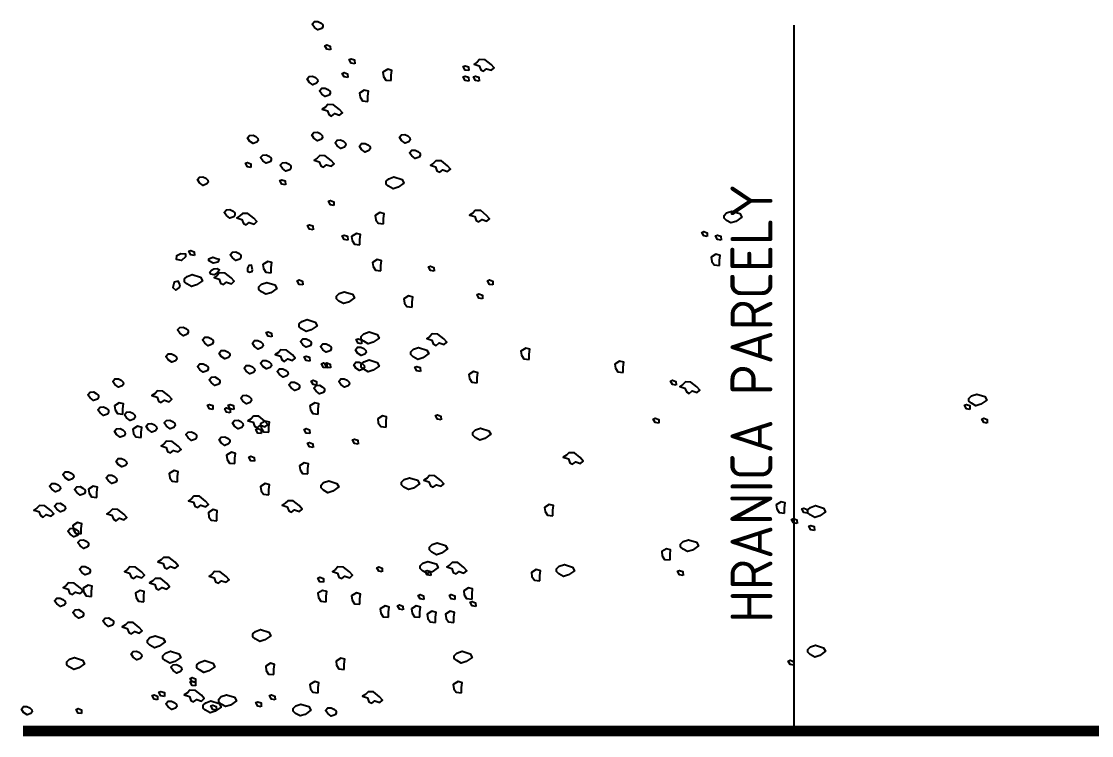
# Model space of a CAD drawing. Header units: millimetres. Extents: x 462666 to 1244237, y 2328025 to 3795663.
# Drawn here: x 1066358 to 1069418, y 2749941 to 2751982 of the extents above; entities that cross this region are included whole.
import ezdxf
from ezdxf.lldxf.tags import DXFTag

# ---------------------------------------------------------------- set-up
doc = ezdxf.new("R2010")
doc.units = ezdxf.units.MM
for name, color, linetype in [('arbre', 250, 'Continuous'), ('MUR_POH', 64, 'Continuous'), ('MUR_REZ', 3, 'Continuous')]:
    doc.layers.add(name, color=color, linetype=linetype)
doc.styles.add('ISOCP.SHX', font='ISOCP.shx', dxfattribs={"height": 150})
tags = doc.linetypes.add('DASHED', pattern=[0.75, 0.5, -0.25]).pattern_tags.tags
tags[6:7] = [DXFTag(74, 4), DXFTag(75, 0), DXFTag(340, '0'), DXFTag(46, 1.0), DXFTag(50, 0.0), DXFTag(44, 0.0), DXFTag(45, 0.0)]
tags[4:5] = [DXFTag(74, 4), DXFTag(75, 0), DXFTag(340, '0'), DXFTag(46, 1.0), DXFTag(50, 0.0), DXFTag(44, 0.0), DXFTag(45, 0.0)]

msp = doc.modelspace()

# ---------------------------------------------------------------- linework, layer by layer
at = {"layer": 'arbre'}
for points in [[(1067216.8, 2751961.7), (1067206, 2751957.7), (1067195.8, 2751965.1), (1067189.5, 2751974.2), (1067195.8, 2751981.6), (1067205.4, 2751982.2), (1067213.4, 2751978.2), (1067219.6, 2751972.5), (1067220.2, 2751966.8)], [(1067241.8, 2751900.7), (1067231.5, 2751902.4), (1067225.9, 2751912.7), (1067231.5, 2751914.9), (1067241.2, 2751911.5)], [(1067311, 2751861.2), (1067300.7, 2751862.9), (1067295, 2751873.1), (1067300.7, 2751875.4), (1067310.4, 2751872)], [(1067637.1, 2751841.5), (1067626.9, 2751843.2), (1067621.2, 2751853.4), (1067626.9, 2751855.7), (1067636.5, 2751852.2)], [(1067701.3, 2751858.9), (1067684.2, 2751872.5), (1067668.3, 2751873.1), (1067661.5, 2751865.7), (1067652.4, 2751860), (1067667.2, 2751855.4), (1067671.2, 2751844.1), (1067679.1, 2751840.1), (1067688.2, 2751846.9), (1067701.8, 2751842.4), (1067709.8, 2751849.2)], [(1067202, 2751805.3), (1067191.2, 2751801.3), (1067181, 2751808.7), (1067174.8, 2751817.8), (1067181, 2751825.2), (1067190.7, 2751825.8), (1067198.6, 2751821.8), (1067204.9, 2751816.1), (1067205.4, 2751810.4)], [(1067291.2, 2751821.7), (1067281, 2751823.4), (1067275.3, 2751833.6), (1067281, 2751835.9), (1067290.6, 2751832.5)], [(1067415.5, 2751813), (1067415.5, 2751828.3), (1067417.2, 2751842), (1067405.3, 2751845.4), (1067391.7, 2751836.9), (1067393.4, 2751824.9), (1067400.2, 2751814.7)], [(1067637.1, 2751811.8), (1067626.9, 2751813.5), (1067621.2, 2751823.7), (1067626.9, 2751826), (1067636.5, 2751822.6)], [(1067666.7, 2751811.8), (1067656.5, 2751813.5), (1067650.8, 2751823.7), (1067656.5, 2751826), (1067666.2, 2751822.6)], [(1067237.8, 2751771.3), (1067227, 2751767.3), (1067216.8, 2751774.7), (1067210.5, 2751783.8), (1067216.8, 2751791.1), (1067226.4, 2751791.7), (1067234.4, 2751787.7), (1067240.6, 2751782), (1067241.2, 2751776.4)], [(1067348.5, 2751753.5), (1067348.5, 2751768.8), (1067350.2, 2751782.4), (1067338.3, 2751785.8), (1067324.6, 2751777.3), (1067326.3, 2751765.4), (1067333.1, 2751755.2)], [(1067267.2, 2751730.5), (1067250.2, 2751744.1), (1067234.2, 2751744.7), (1067227.4, 2751737.3), (1067218.3, 2751731.6), (1067233.1, 2751727.1), (1067237.1, 2751715.7), (1067245, 2751711.8), (1067254.1, 2751718.6), (1067267.8, 2751714), (1067275.7, 2751720.8)], [(1067215.7, 2751645.3), (1067204.9, 2751641.3), (1067194.6, 2751648.7), (1067188.4, 2751657.8), (1067194.6, 2751665.1), (1067204.3, 2751665.7), (1067212.3, 2751661.7), (1067218.5, 2751656.1), (1067219.1, 2751650.4)], [(1067031.7, 2751636.8), (1067020.9, 2751632.8), (1067010.7, 2751640.2), (1067004.4, 2751649.2), (1067010.7, 2751656.6), (1067020.3, 2751657.2), (1067028.3, 2751653.2), (1067034.5, 2751647.5), (1067035.1, 2751641.9)], [(1067282.1, 2751623.1), (1067271.3, 2751619.2), (1067261.1, 2751626.5), (1067254.8, 2751635.6), (1067261.1, 2751643), (1067270.7, 2751643.6), (1067278.7, 2751639.6), (1067284.9, 2751633.9), (1067285.5, 2751628.2)], [(1067466.1, 2751638.5), (1067455.3, 2751634.5), (1067445, 2751641.9), (1067438.8, 2751650.9), (1067445, 2751658.3), (1067454.7, 2751658.9), (1067462.6, 2751654.9), (1067468.9, 2751649.2), (1067469.5, 2751643.6)], [(1067351.9, 2751612.9), (1067341.1, 2751608.9), (1067330.9, 2751616.3), (1067324.7, 2751625.4), (1067330.9, 2751632.8), (1067340.6, 2751633.4), (1067348.5, 2751629.4), (1067354.8, 2751623.7), (1067355.3, 2751618)], [(1067495, 2751594.2), (1067484.2, 2751590.2), (1067474, 2751597.6), (1067467.7, 2751606.7), (1067474, 2751614.1), (1067483.6, 2751614.6), (1067491.6, 2751610.7), (1067497.8, 2751605), (1067498.4, 2751599.3)], [(1067014.5, 2751564.8), (1067004.2, 2751566.5), (1066998.6, 2751576.8), (1067004.2, 2751579), (1067013.9, 2751575.6)], [(1067069.2, 2751580.6), (1067058.4, 2751576.6), (1067048.2, 2751584), (1067041.9, 2751593.1), (1067048.2, 2751600.4), (1067057.8, 2751601), (1067065.8, 2751597), (1067072, 2751591.4), (1067072.6, 2751585.7)], [(1067125.4, 2751558.4), (1067114.6, 2751554.5), (1067104.4, 2751561.8), (1067098.1, 2751570.9), (1067104.4, 2751578.3), (1067114, 2751578.9), (1067122, 2751574.9), (1067128.2, 2751569.2), (1067128.8, 2751563.5)], [(1067243.9, 2751584.5), (1067226.9, 2751598.2), (1067211, 2751598.7), (1067204.1, 2751591.4), (1067195, 2751585.7), (1067209.8, 2751581.1), (1067213.8, 2751569.8), (1067221.7, 2751565.8), (1067230.8, 2751572.6), (1067244.5, 2751568.1), (1067252.4, 2751574.9)], [(1067576.2, 2751569.8), (1067559.2, 2751583.4), (1067543.3, 2751584), (1067536.5, 2751576.6), (1067527.4, 2751570.9), (1067542.1, 2751566.4), (1067546.1, 2751555), (1067554.1, 2751551), (1067563.2, 2751557.9), (1067576.8, 2751553.3), (1067584.7, 2751560.1)], [(1066888.6, 2751517.6), (1066877.8, 2751513.6), (1066867.6, 2751521), (1066861.3, 2751530.1), (1066867.6, 2751537.4), (1066877.3, 2751538), (1066885.2, 2751534), (1066891.5, 2751528.4), (1066892, 2751522.7)], [(1067113.3, 2751515.5), (1067103.1, 2751517.2), (1067097.4, 2751527.4), (1067103.1, 2751529.6), (1067112.7, 2751526.2)], [(1067434.9, 2751508.1), (1067420.7, 2751503.6), (1067407.6, 2751511), (1067400.8, 2751517.2), (1067400.8, 2751525.2), (1067408.2, 2751532.5), (1067423, 2751537.7), (1067446.3, 2751530.3), (1067451.9, 2751520.1)], [(1067251.7, 2751456.2), (1067241.4, 2751457.9), (1067235.7, 2751468.1), (1067241.4, 2751470.4), (1067251.1, 2751467)], [(1066965.3, 2751423.9), (1066954.5, 2751419.9), (1066944.2, 2751427.3), (1066938, 2751436.4), (1066944.2, 2751443.8), (1066953.9, 2751444.4), (1066961.9, 2751440.4), (1066968.1, 2751434.7), (1066968.7, 2751429)], [(1067022.9, 2751419.5), (1067005.8, 2751433.1), (1066989.9, 2751433.7), (1066983.1, 2751426.3), (1066974, 2751420.6), (1066988.8, 2751416.1), (1066992.8, 2751404.7), (1067000.7, 2751400.8), (1067009.8, 2751407.6), (1067023.5, 2751403), (1067031.4, 2751409.9)], [(1067393.2, 2751403.5), (1067393.2, 2751418.8), (1067394.9, 2751432.5), (1067382.9, 2751435.9), (1067369.3, 2751427.4), (1067371, 2751415.4), (1067377.8, 2751405.2)], [(1067688.2, 2751427.8), (1067671.2, 2751441.4), (1067655.3, 2751442), (1067648.4, 2751434.6), (1067639.4, 2751428.9), (1067654.1, 2751424.4), (1067658.1, 2751413), (1067666.1, 2751409.1), (1067675.1, 2751415.9), (1067688.8, 2751411.3), (1067696.7, 2751418.1)], [(1068401, 2751410.7), (1068386.8, 2751406.1), (1068373.8, 2751413.5), (1068367, 2751419.8), (1068367, 2751427.7), (1068374.3, 2751435.1), (1068389.1, 2751440.2), (1068412.4, 2751432.8), (1068418.1, 2751422.6)], [(1067192.4, 2751387), (1067182.1, 2751388.7), (1067176.5, 2751399), (1067182.1, 2751401.2), (1067191.8, 2751397.8)], [(1067291.2, 2751357.4), (1067281, 2751359.1), (1067275.3, 2751369.3), (1067281, 2751371.6), (1067290.6, 2751368.2)], [(1067326.1, 2751344), (1067326.1, 2751359.3), (1067327.8, 2751372.9), (1067315.9, 2751376.3), (1067302.3, 2751367.8), (1067304, 2751355.9), (1067310.8, 2751345.7)], [(1068319, 2751367.3), (1068308.8, 2751369), (1068303.1, 2751379.2), (1068308.8, 2751381.5), (1068318.4, 2751378.1)], [(1068358.5, 2751357.4), (1068348.3, 2751359.1), (1068342.6, 2751369.3), (1068348.3, 2751371.6), (1068358, 2751368.2)], [(1066827.2, 2751309.8), (1066815.8, 2751299.1), (1066801.6, 2751301.9), (1066802.8, 2751313.3), (1066814.1, 2751318.9), (1066827.2, 2751318.4)], [(1066852.8, 2751313.3), (1066842.5, 2751315), (1066836.9, 2751325.2), (1066842.5, 2751327.4), (1066852.2, 2751324)], [(1066919.8, 2751294.5), (1066906.2, 2751291.1), (1066893.7, 2751297.9), (1066894.2, 2751303.6), (1066905.6, 2751308.1), (1066916.4, 2751304.7), (1066923.2, 2751302.5), (1066922.1, 2751299.1)], [(1066982.3, 2751303), (1066971.5, 2751299.1), (1066961.3, 2751306.4), (1066955, 2751315.5), (1066961.3, 2751322.9), (1066970.9, 2751323.5), (1066978.9, 2751319.5), (1066985.1, 2751313.8), (1066985.7, 2751308.1)], [(1067385.7, 2751269.5), (1067385.7, 2751284.8), (1067387.4, 2751298.4), (1067375.5, 2751301.9), (1067361.9, 2751293.3), (1067363.6, 2751281.4), (1067370.4, 2751271.2)], [(1068354, 2751284.4), (1068354, 2751299.7), (1068355.7, 2751313.3), (1068343.8, 2751316.7), (1068330.2, 2751308.2), (1068331.9, 2751296.3), (1068338.7, 2751286.1)], [(1066918.7, 2751264.4), (1066909, 2751258.2), (1066899.9, 2751259.9), (1066896.5, 2751265.6), (1066901.6, 2751271.2), (1066908.4, 2751275.2), (1066918.1, 2751275.8), (1066924.9, 2751272.4)], [(1067018.7, 2751272.4), (1067015.8, 2751285.4), (1067008.4, 2751284.3), (1067005, 2751276.9), (1067004.5, 2751268.4), (1067010.1, 2751265.6), (1067018.1, 2751267.8)], [(1067072.5, 2751263.8), (1067072.5, 2751279.1), (1067074.2, 2751292.8), (1067062.3, 2751296.2), (1067048.7, 2751287.7), (1067050.4, 2751275.7), (1067057.2, 2751265.5)], [(1067538.3, 2751268.5), (1067528, 2751270.2), (1067522.4, 2751280.4), (1067528, 2751282.7), (1067537.7, 2751279.3)], [(1066811.9, 2751229.8), (1066806.8, 2751240), (1066794.9, 2751236.6), (1066791.5, 2751221.3), (1066800, 2751214.4), (1066810.2, 2751221.3)], [(1066858.5, 2751229.2), (1066844.2, 2751224.7), (1066831.2, 2751232), (1066824.4, 2751238.3), (1066824.4, 2751246.2), (1066831.7, 2751253.6), (1066846.5, 2751258.7), (1066869.8, 2751251.4), (1066875.5, 2751241.1)], [(1066957.9, 2751249.1), (1066940.8, 2751262.7), (1066924.9, 2751263.3), (1066918.1, 2751255.9), (1066909, 2751250.2), (1066923.8, 2751245.7), (1066927.8, 2751234.3), (1066935.7, 2751230.3), (1066944.8, 2751237.2), (1066958.4, 2751232.6), (1066966.4, 2751239.4)], [(1067162.7, 2751229), (1067152.5, 2751230.7), (1067146.8, 2751240.9), (1067152.5, 2751243.2), (1067162.1, 2751239.8)], [(1067706.3, 2751229), (1067696, 2751230.7), (1067690.4, 2751240.9), (1067696, 2751243.2), (1067705.7, 2751239.8)], [(1067071.5, 2751206.9), (1067057.3, 2751202.3), (1067044.2, 2751209.7), (1067037.4, 2751216), (1067037.4, 2751223.9), (1067044.8, 2751231.3), (1067059.5, 2751236.4), (1067082.8, 2751229), (1067088.5, 2751218.8)], [(1067293.1, 2751180.3), (1067278.9, 2751175.8), (1067265.8, 2751183.1), (1067259, 2751189.4), (1067259, 2751197.3), (1067266.4, 2751204.7), (1067281.1, 2751209.8), (1067304.4, 2751202.5), (1067310.1, 2751192.2)], [(1067475.1, 2751165.3), (1067475.1, 2751180.6), (1067476.8, 2751194.2), (1067464.9, 2751197.6), (1067451.3, 2751189.1), (1067453, 2751177.2), (1067459.8, 2751167)], [(1067676.6, 2751189.4), (1067666.4, 2751191.2), (1067660.7, 2751201.4), (1067666.4, 2751203.6), (1067676.1, 2751200.2)], [(1067186.7, 2751100.6), (1067172.5, 2751096), (1067159.4, 2751103.4), (1067152.6, 2751109.6), (1067152.6, 2751117.6), (1067160, 2751125), (1067174.8, 2751130.1), (1067198.1, 2751122.7), (1067203.7, 2751112.5)], [(1066832, 2751088), (1066821.2, 2751084), (1066811, 2751091.4), (1066804.7, 2751100.5), (1066811, 2751107.9), (1066820.6, 2751108.4), (1066828.6, 2751104.5), (1066834.8, 2751098.8), (1066835.4, 2751093.1)], [(1067073.8, 2751080.8), (1067063.5, 2751082.5), (1067057.9, 2751092.7), (1067063.5, 2751095), (1067073.2, 2751091.6)], [(1067364, 2751065.1), (1067349.8, 2751060.6), (1067336.7, 2751068), (1067329.9, 2751074.2), (1067329.9, 2751082.2), (1067337.3, 2751089.5), (1067352.1, 2751094.7), (1067375.3, 2751087.3), (1067381, 2751077)], [(1067565.8, 2751075.1), (1067548.7, 2751088.8), (1067532.8, 2751089.3), (1067526, 2751081.9), (1067516.9, 2751076.3), (1067531.7, 2751071.7), (1067535.7, 2751060.4), (1067543.6, 2751056.4), (1067552.7, 2751063.2), (1067566.4, 2751058.7), (1067574.3, 2751065.5)], [(1066903.2, 2751059.5), (1066892.4, 2751055.5), (1066882.2, 2751062.9), (1066876, 2751072), (1066882.2, 2751079.4), (1066891.9, 2751079.9), (1066899.8, 2751076), (1066906.1, 2751070.3), (1066906.6, 2751064.6)], [(1067045.8, 2751050), (1067035, 2751046), (1067024.7, 2751053.4), (1067018.5, 2751062.5), (1067024.7, 2751069.9), (1067034.4, 2751070.4), (1067042.3, 2751066.5), (1067048.6, 2751060.8), (1067049.2, 2751055.1)], [(1067183.5, 2751054.7), (1067172.7, 2751050.8), (1067162.5, 2751058.1), (1067156.2, 2751067.2), (1067162.5, 2751074.6), (1067172.2, 2751075.2), (1067180.1, 2751071.2), (1067186.4, 2751065.5), (1067186.9, 2751059.9)], [(1067240.5, 2751040.5), (1067229.7, 2751036.5), (1067219.5, 2751043.9), (1067213.3, 2751053), (1067219.5, 2751060.4), (1067229.2, 2751060.9), (1067237.1, 2751057), (1067243.4, 2751051.3), (1067243.9, 2751045.6)], [(1067330.7, 2751061), (1067320.5, 2751062.7), (1067314.8, 2751072.9), (1067320.5, 2751075.2), (1067330.2, 2751071.8)], [(1066798.7, 2751012), (1066787.9, 2751008), (1066777.7, 2751015.4), (1066771.5, 2751024.5), (1066777.7, 2751031.9), (1066787.4, 2751032.4), (1066795.3, 2751028.5), (1066801.6, 2751022.8), (1066802.1, 2751017.1)], [(1066950.7, 2751021.5), (1066939.9, 2751017.5), (1066929.7, 2751024.9), (1066923.5, 2751034), (1066929.7, 2751041.4), (1066939.4, 2751041.9), (1066947.3, 2751038), (1066953.6, 2751032.3), (1066954.1, 2751026.6)], [(1067132.8, 2751029.4), (1067115.8, 2751043), (1067099.9, 2751043.6), (1067093.1, 2751036.2), (1067084, 2751030.5), (1067098.7, 2751026), (1067102.7, 2751014.6), (1067110.7, 2751010.6), (1067119.8, 2751017.5), (1067133.4, 2751012.9), (1067141.3, 2751019.7)], [(1067182.5, 2751011.6), (1067172.2, 2751013.3), (1067166.6, 2751023.6), (1067172.2, 2751025.8), (1067181.9, 2751022.4)], [(1067340.3, 2751031), (1067329.5, 2751027), (1067319.3, 2751034.4), (1067313, 2751043.5), (1067319.3, 2751050.9), (1067328.9, 2751051.4), (1067336.9, 2751047.5), (1067343.1, 2751041.8), (1067343.7, 2751036.1)], [(1067505.8, 2751020.8), (1067491.6, 2751016.3), (1067478.5, 2751023.7), (1067471.7, 2751029.9), (1067471.7, 2751037.9), (1067479.1, 2751045.2), (1067493.9, 2751050.3), (1067517.2, 2751043), (1067522.8, 2751032.7)], [(1067810.3, 2751016.4), (1067810.3, 2751031.7), (1067812, 2751045.3), (1067800.1, 2751048.7), (1067786.4, 2751040.2), (1067788.1, 2751028.3), (1067795, 2751018.1)], [(1066889, 2750983.5), (1066878.2, 2750979.5), (1066868, 2750986.9), (1066861.7, 2750996), (1066868, 2751003.4), (1066877.6, 2751004), (1066885.6, 2751000), (1066891.8, 2750994.3), (1066892.4, 2750988.6)], [(1067022, 2750978.8), (1067011.2, 2750974.8), (1067001, 2750982.2), (1066994.7, 2750991.3), (1067001, 2750998.6), (1067010.6, 2750999.2), (1067018.6, 2750995.2), (1067024.8, 2750989.6), (1067025.4, 2750983.9)], [(1067069.5, 2750993), (1067058.7, 2750989), (1067048.5, 2750996.4), (1067042.2, 2751005.5), (1067048.5, 2751012.9), (1067058.1, 2751013.5), (1067066.1, 2751009.5), (1067072.3, 2751003.8), (1067072.9, 2750998.1)], [(1067231.9, 2750991.9), (1067221.7, 2750993.6), (1067216, 2751003.8), (1067221.7, 2751006.1), (1067231.3, 2751002.7)], [(1067241.8, 2750991.9), (1067231.5, 2750993.6), (1067225.9, 2751003.8), (1067231.5, 2751006.1), (1067241.2, 2751002.7)], [(1067335.5, 2750988.3), (1067324.7, 2750984.3), (1067314.5, 2750991.7), (1067308.3, 2751000.8), (1067314.5, 2751008.1), (1067324.2, 2751008.7), (1067332.1, 2751004.7), (1067338.4, 2750999.1), (1067338.9, 2750993.4)], [(1067364, 2750985.4), (1067349.8, 2750980.8), (1067336.7, 2750988.2), (1067329.9, 2750994.5), (1067329.9, 2751002.4), (1067337.3, 2751009.8), (1067352.1, 2751014.9), (1067375.3, 2751007.5), (1067381, 2750997.3)], [(1067498.7, 2750982), (1067488.5, 2750983.7), (1067482.8, 2750993.9), (1067488.5, 2750996.2), (1067498.2, 2750992.8)], [(1068078.4, 2750979.1), (1068078.4, 2750994.5), (1068080.1, 2751008.1), (1068068.2, 2751011.5), (1068054.6, 2751003), (1068056.3, 2750991), (1068063.1, 2750980.8)], [(1066922.2, 2750945.5), (1066911.4, 2750941.5), (1066901.2, 2750948.9), (1066895, 2750958), (1066901.2, 2750965.4), (1066910.9, 2750966), (1066918.8, 2750962), (1066925.1, 2750956.3), (1066925.6, 2750950.6)], [(1067117, 2750969.3), (1067106.2, 2750965.3), (1067096, 2750972.7), (1067089.7, 2750981.8), (1067096, 2750989.1), (1067105.6, 2750989.7), (1067113.6, 2750985.7), (1067119.8, 2750980.1), (1067120.4, 2750974.4)], [(1067661.3, 2750949.3), (1067661.3, 2750964.7), (1067663, 2750978.3), (1067651.1, 2750981.7), (1067637.5, 2750973.2), (1067639.2, 2750961.3), (1067646, 2750951.1)], [(1066646.7, 2750940.8), (1066635.9, 2750936.8), (1066625.7, 2750944.2), (1066619.4, 2750953.3), (1066625.7, 2750960.7), (1066635.3, 2750961.2), (1066643.3, 2750957.2), (1066649.5, 2750951.6), (1066650.1, 2750945.9)], [(1067150.3, 2750931.3), (1067139.5, 2750927.3), (1067129.2, 2750934.7), (1067123, 2750943.8), (1067129.2, 2750951.2), (1067138.9, 2750951.7), (1067146.9, 2750947.7), (1067153.1, 2750942.1), (1067153.7, 2750936.4)], [(1067202.2, 2750942.5), (1067192, 2750944.2), (1067186.3, 2750954.4), (1067192, 2750956.7), (1067201.7, 2750953.3)], [(1067221.5, 2750921.8), (1067210.7, 2750917.8), (1067200.5, 2750925.2), (1067194.3, 2750934.3), (1067200.5, 2750941.7), (1067210.2, 2750942.2), (1067218.1, 2750938.3), (1067224.4, 2750932.6), (1067224.9, 2750926.9)], [(1067292.8, 2750940.8), (1067282, 2750936.8), (1067271.8, 2750944.2), (1067265.5, 2750953.3), (1067271.8, 2750960.7), (1067281.4, 2750961.2), (1067289.4, 2750957.2), (1067295.6, 2750951.6), (1067296.2, 2750945.9)], [(1068230.1, 2750942.5), (1068219.8, 2750944.2), (1068214.2, 2750954.4), (1068219.8, 2750956.7), (1068229.5, 2750953.3)], [(1068289.3, 2750937.9), (1068272.3, 2750951.6), (1068256.4, 2750952.1), (1068249.6, 2750944.8), (1068240.5, 2750939.1), (1068255.2, 2750934.5), (1068259.2, 2750923.2), (1068267.2, 2750919.2), (1068276.3, 2750926), (1068289.9, 2750921.5), (1068297.9, 2750928.3)], [(1066575.4, 2750902.8), (1066564.7, 2750898.8), (1066554.4, 2750906.2), (1066548.2, 2750915.3), (1066554.4, 2750922.7), (1066564.1, 2750923.2), (1066572, 2750919.3), (1066578.3, 2750913.6), (1066578.9, 2750907.9)], [(1066780, 2750911.8), (1066762.9, 2750925.5), (1066747, 2750926), (1066740.2, 2750918.6), (1066731.1, 2750913), (1066745.9, 2750908.4), (1066749.9, 2750897.1), (1066757.8, 2750893.1), (1066766.9, 2750899.9), (1066780.6, 2750895.4), (1066788.5, 2750902.2)], [(1067012.5, 2750893.3), (1067001.7, 2750889.3), (1066991.5, 2750896.7), (1066985.2, 2750905.8), (1066991.5, 2750913.2), (1067001.1, 2750913.7), (1067009.1, 2750909.8), (1067015.3, 2750904.1), (1067015.9, 2750898.4)], [(1069101.3, 2750887.9), (1069087.1, 2750883.4), (1069074, 2750890.8), (1069067.2, 2750897), (1069067.2, 2750905), (1069074.6, 2750912.3), (1069089.4, 2750917.4), (1069112.7, 2750910.1), (1069118.3, 2750899.8)], [(1066604, 2750860.1), (1066593.2, 2750856.1), (1066582.9, 2750863.5), (1066576.7, 2750872.5), (1066582.9, 2750879.9), (1066592.6, 2750880.5), (1066600.5, 2750876.5), (1066606.8, 2750870.8), (1066607.4, 2750865.2)], [(1066648.3, 2750860), (1066648.3, 2750875.3), (1066650, 2750888.9), (1066638.1, 2750892.4), (1066624.5, 2750883.8), (1066626.2, 2750871.9), (1066633, 2750861.7)], [(1066905.8, 2750873.3), (1066895.5, 2750875), (1066889.8, 2750885.2), (1066895.5, 2750887.5), (1066905.2, 2750884.1)], [(1066955.2, 2750863.4), (1066944.9, 2750865.1), (1066939.3, 2750875.4), (1066944.9, 2750877.6), (1066954.6, 2750874.2)], [(1066965.1, 2750873.3), (1066954.8, 2750875), (1066949.1, 2750885.2), (1066954.8, 2750887.5), (1066964.5, 2750884.1)], [(1067207, 2750860), (1067207, 2750875.3), (1067208.7, 2750888.9), (1067196.7, 2750892.4), (1067183.1, 2750883.8), (1067184.8, 2750871.9), (1067191.6, 2750861.7)], [(1069070.1, 2750873.3), (1069059.9, 2750875), (1069054.2, 2750885.2), (1069059.9, 2750887.5), (1069069.5, 2750884.1)], [(1066680, 2750845.8), (1066669.2, 2750841.8), (1066658.9, 2750849.2), (1066652.7, 2750858.3), (1066658.9, 2750865.7), (1066668.6, 2750866.2), (1066676.6, 2750862.3), (1066682.8, 2750856.6), (1066683.4, 2750850.9)], [(1066794, 2750822.1), (1066783.2, 2750818.1), (1066773, 2750825.5), (1066766.7, 2750834.6), (1066773, 2750841.9), (1066782.6, 2750842.5), (1066790.6, 2750838.5), (1066796.8, 2750832.9), (1066797.4, 2750827.2)], [(1066988.7, 2750822.1), (1066978, 2750818.1), (1066967.7, 2750825.5), (1066961.5, 2750834.6), (1066967.7, 2750841.9), (1066977.4, 2750842.5), (1066985.3, 2750838.5), (1066991.6, 2750832.9), (1066992.2, 2750827.2)], [(1067054.4, 2750840), (1067037.4, 2750853.6), (1067021.5, 2750854.2), (1067014.6, 2750846.8), (1067005.6, 2750841.1), (1067020.3, 2750836.6), (1067024.3, 2750825.2), (1067032.3, 2750821.2), (1067041.4, 2750828.1), (1067055, 2750823.5), (1067062.9, 2750830.3)], [(1067065.4, 2750807.9), (1067065.4, 2750823.2), (1067067.1, 2750836.8), (1067055.2, 2750840.2), (1067041.6, 2750831.7), (1067043.3, 2750819.8), (1067050.1, 2750809.6)], [(1067400.6, 2750822.8), (1067400.6, 2750838.1), (1067402.3, 2750851.7), (1067390.4, 2750855.1), (1067376.8, 2750846.6), (1067378.5, 2750834.7), (1067385.3, 2750824.5)], [(1067558, 2750843.7), (1067547.8, 2750845.4), (1067542.1, 2750855.6), (1067547.8, 2750857.9), (1067557.5, 2750854.5)], [(1068180.7, 2750833.8), (1068170.4, 2750835.5), (1068164.7, 2750845.7), (1068170.4, 2750848), (1068180.1, 2750844.6)], [(1069119.5, 2750833.8), (1069109.3, 2750835.5), (1069103.6, 2750845.7), (1069109.3, 2750848), (1069119, 2750844.6)], [(1066651.5, 2750798.3), (1066640.7, 2750794.3), (1066630.4, 2750801.7), (1066624.2, 2750810.8), (1066630.4, 2750818.2), (1066640.1, 2750818.8), (1066648, 2750814.8), (1066654.3, 2750809.1), (1066654.9, 2750803.4)], [(1066700.5, 2750793), (1066700.5, 2750808.3), (1066702.2, 2750821.9), (1066690.2, 2750825.3), (1066676.6, 2750816.8), (1066678.3, 2750804.9), (1066685.1, 2750794.7)], [(1066741.7, 2750812.6), (1066730.9, 2750808.6), (1066720.7, 2750816), (1066714.4, 2750825.1), (1066720.7, 2750832.4), (1066730.4, 2750833), (1066738.3, 2750829), (1066744.6, 2750823.4), (1066745.1, 2750817.7)], [(1066855.7, 2750788.8), (1066844.9, 2750784.8), (1066834.7, 2750792.2), (1066828.5, 2750801.3), (1066834.7, 2750808.7), (1066844.4, 2750809.3), (1066852.3, 2750805.3), (1066858.6, 2750799.6), (1066859.1, 2750793.9)], [(1067044.1, 2750804.2), (1067033.9, 2750805.9), (1067028.2, 2750816.1), (1067033.9, 2750818.4), (1067043.5, 2750815)], [(1067182.5, 2750804.2), (1067172.2, 2750805.9), (1067166.6, 2750816.1), (1067172.2, 2750818.4), (1067181.9, 2750815)], [(1067683.1, 2750790.5), (1067668.9, 2750785.9), (1067655.8, 2750793.3), (1067649, 2750799.5), (1067649, 2750807.5), (1067656.4, 2750814.9), (1067671.1, 2750820), (1067694.4, 2750812.6), (1067700.1, 2750802.4)], [(1066806.1, 2750768.1), (1066789.1, 2750781.8), (1066773.2, 2750782.3), (1066766.4, 2750774.9), (1066757.3, 2750769.3), (1066772, 2750764.7), (1066776, 2750753.4), (1066784, 2750749.4), (1066793.1, 2750756.2), (1066806.7, 2750751.7), (1066814.6, 2750758.5)], [(1066950.7, 2750774.6), (1066939.9, 2750770.6), (1066929.7, 2750778), (1066923.5, 2750787.1), (1066929.7, 2750794.5), (1066939.4, 2750795), (1066947.3, 2750791), (1066953.6, 2750785.4), (1066954.1, 2750779.7)], [(1067192.4, 2750764.7), (1067182.1, 2750766.4), (1067176.5, 2750776.6), (1067182.1, 2750778.9), (1067191.8, 2750775.4)], [(1067320.8, 2750774.5), (1067310.6, 2750776.2), (1067304.9, 2750786.5), (1067310.6, 2750788.7), (1067320.3, 2750785.3)], [(1066968.6, 2750718.5), (1066968.6, 2750733.9), (1066970.3, 2750747.5), (1066958.4, 2750750.9), (1066944.8, 2750742.4), (1066946.5, 2750730.5), (1066953.3, 2750720.2)], [(1067956.1, 2750735.5), (1067939.1, 2750749.1), (1067923.2, 2750749.7), (1067916.3, 2750742.3), (1067907.2, 2750736.6), (1067922, 2750732.1), (1067926, 2750720.7), (1067933.9, 2750716.7), (1067943, 2750723.6), (1067956.7, 2750719), (1067964.6, 2750725.8)], [(1066656.2, 2750712.8), (1066645.4, 2750708.9), (1066635.2, 2750716.3), (1066628.9, 2750725.3), (1066635.2, 2750732.7), (1066644.8, 2750733.3), (1066652.8, 2750729.3), (1066659, 2750723.6), (1066659.6, 2750718)], [(1067024.3, 2750725.1), (1067014.1, 2750726.8), (1067008.4, 2750737.1), (1067014.1, 2750739.3), (1067023.8, 2750735.9)], [(1067177.2, 2750688.8), (1067177.2, 2750704.1), (1067178.9, 2750717.7), (1067166.9, 2750721.1), (1067153.3, 2750712.6), (1067155, 2750700.7), (1067161.8, 2750690.5)], [(1066504.2, 2750674.9), (1066493.4, 2750670.9), (1066483.2, 2750678.3), (1066476.9, 2750687.3), (1066483.2, 2750694.7), (1066492.8, 2750695.3), (1066500.8, 2750691.3), (1066507, 2750685.6), (1066507.6, 2750680)], [(1066804.7, 2750666.4), (1066804.7, 2750681.7), (1066806.4, 2750695.4), (1066794.5, 2750698.8), (1066780.9, 2750690.3), (1066782.6, 2750678.3), (1066789.4, 2750668.1)], [(1066466.2, 2750641.6), (1066455.4, 2750637.6), (1066445.2, 2750645), (1066438.9, 2750654.1), (1066445.2, 2750661.5), (1066454.8, 2750662.1), (1066462.8, 2750658.1), (1066469, 2750652.4), (1066469.6, 2750646.7)], [(1066627.7, 2750665.4), (1066616.9, 2750661.4), (1066606.7, 2750668.8), (1066600.4, 2750677.9), (1066606.7, 2750685.2), (1066616.3, 2750685.8), (1066624.3, 2750681.8), (1066630.5, 2750676.1), (1066631.1, 2750670.5)], [(1067065.4, 2750629.2), (1067065.4, 2750644.5), (1067067.1, 2750658.1), (1067055.2, 2750661.5), (1067041.6, 2750653), (1067043.3, 2750641.1), (1067050.1, 2750630.9)], [(1067248.8, 2750639.8), (1067234.6, 2750635.3), (1067221.5, 2750642.7), (1067214.7, 2750648.9), (1067214.7, 2750656.9), (1067222.1, 2750664.3), (1067236.8, 2750669.4), (1067260.1, 2750662), (1067265.8, 2750651.8)], [(1067479.2, 2750648.7), (1067465, 2750644.1), (1067451.9, 2750651.5), (1067445.1, 2750657.8), (1067445.1, 2750665.7), (1067452.5, 2750673.1), (1067467.3, 2750678.2), (1067490.6, 2750670.8), (1067496.3, 2750660.6)], [(1067557.5, 2750670.2), (1067540.5, 2750683.8), (1067524.6, 2750684.4), (1067517.8, 2750677), (1067508.7, 2750671.3), (1067523.4, 2750666.8), (1067527.4, 2750655.4), (1067535.4, 2750651.4), (1067544.5, 2750658.2), (1067558.1, 2750653.7), (1067566.1, 2750660.5)], [(1066537.4, 2750632.1), (1066526.6, 2750628.1), (1066516.4, 2750635.5), (1066510.2, 2750644.6), (1066516.4, 2750652), (1066526.1, 2750652.6), (1066534, 2750648.6), (1066540.3, 2750642.9), (1066540.9, 2750637.2)], [(1066573.8, 2750621.7), (1066573.8, 2750637.1), (1066575.5, 2750650.7), (1066563.6, 2750654.1), (1066550, 2750645.6), (1066551.7, 2750633.7), (1066558.5, 2750623.5)], [(1066884.5, 2750611.4), (1066867.5, 2750625), (1066851.6, 2750625.6), (1066844.8, 2750618.2), (1066835.7, 2750612.5), (1066850.4, 2750608), (1066854.4, 2750596.6), (1066862.4, 2750592.6), (1066871.5, 2750599.5), (1066885.1, 2750594.9), (1066893.1, 2750601.7)], [(1066442.4, 2750584.6), (1066425.4, 2750598.2), (1066409.5, 2750598.8), (1066402.6, 2750591.4), (1066393.6, 2750585.7), (1066408.3, 2750581.2), (1066412.3, 2750569.8), (1066420.3, 2750565.8), (1066429.3, 2750572.6), (1066443, 2750568.1), (1066450.9, 2750574.9)], [(1066480.4, 2750584.6), (1066469.6, 2750580.7), (1066459.4, 2750588), (1066453.2, 2750597.1), (1066459.4, 2750604.5), (1066469.1, 2750605.1), (1066477, 2750601.1), (1066483.3, 2750595.4), (1066483.8, 2750589.7)], [(1067152.4, 2750598.3), (1067135.4, 2750612), (1067119.5, 2750612.5), (1067112.7, 2750605.1), (1067103.6, 2750599.5), (1067118.3, 2750594.9), (1067122.3, 2750583.6), (1067130.3, 2750579.6), (1067139.4, 2750586.4), (1067153, 2750581.9), (1067160.9, 2750588.7)], [(1067877.3, 2750569.6), (1067877.3, 2750585), (1067879, 2750598.6), (1067867.1, 2750602), (1067853.5, 2750593.5), (1067855.2, 2750581.5), (1067862, 2750571.3)], [(1068540.2, 2750577.1), (1068540.2, 2750592.4), (1068541.9, 2750606), (1068530, 2750609.4), (1068516.4, 2750600.9), (1068518.1, 2750589), (1068524.9, 2750578.8)], [(1068640.4, 2750569), (1068626.2, 2750564.4), (1068613.1, 2750571.8), (1068606.3, 2750578), (1068606.3, 2750586), (1068613.7, 2750593.4), (1068628.4, 2750598.5), (1068651.7, 2750591.1), (1068657.4, 2750580.9)], [(1066651.2, 2750574.1), (1066634.2, 2750587.8), (1066618.3, 2750588.3), (1066611.4, 2750580.9), (1066602.4, 2750575.3), (1066617.1, 2750570.7), (1066621.1, 2750559.4), (1066629.1, 2750555.4), (1066638.2, 2750562.2), (1066651.8, 2750557.7), (1066659.7, 2750564.5)], [(1066916.5, 2750554.7), (1066916.5, 2750570.1), (1066918.2, 2750583.7), (1066906.2, 2750587.1), (1066892.6, 2750578.6), (1066894.3, 2750566.7), (1066901.1, 2750556.4)], [(1068605.6, 2750577), (1068595.4, 2750578.7), (1068589.7, 2750588.9), (1068595.4, 2750591.2), (1068605.1, 2750587.7)], [(1066518.4, 2750513.4), (1066507.6, 2750509.4), (1066497.4, 2750516.8), (1066491.2, 2750525.9), (1066497.4, 2750533.3), (1066507.1, 2750533.8), (1066515, 2750529.9), (1066521.3, 2750524.2), (1066521.8, 2750518.5)], [(1066529.1, 2750517.5), (1066529.1, 2750532.8), (1066530.8, 2750546.5), (1066518.9, 2750549.9), (1066505.3, 2750541.4), (1066507, 2750529.4), (1066513.8, 2750519.2)], [(1068576, 2750547.3), (1068565.7, 2750549), (1068560.1, 2750559.2), (1068565.7, 2750561.5), (1068575.4, 2750558.1)], [(1068625.4, 2750527.6), (1068615.2, 2750529.3), (1068609.5, 2750539.5), (1068615.2, 2750541.8), (1068624.8, 2750538.4)], [(1066546.9, 2750480.2), (1066536.2, 2750476.2), (1066525.9, 2750483.6), (1066519.7, 2750492.7), (1066525.9, 2750500), (1066535.6, 2750500.6), (1066543.5, 2750496.6), (1066549.8, 2750491), (1066550.4, 2750485.3)], [(1067559, 2750462.6), (1067544.8, 2750458.1), (1067531.7, 2750465.5), (1067524.9, 2750471.7), (1067524.9, 2750479.7), (1067532.3, 2750487), (1067547.1, 2750492.2), (1067570.3, 2750484.8), (1067576, 2750474.6)], [(1068212.5, 2750443.1), (1068212.5, 2750458.4), (1068214.2, 2750472), (1068202.3, 2750475.4), (1068188.7, 2750466.9), (1068190.4, 2750455), (1068197.2, 2750444.8)], [(1068277, 2750471.5), (1068262.8, 2750466.9), (1068249.7, 2750474.3), (1068242.9, 2750480.6), (1068242.9, 2750488.5), (1068250.3, 2750495.9), (1068265, 2750501), (1068288.3, 2750493.6), (1068294, 2750483.4)], [(1066797.4, 2750436.4), (1066780.3, 2750450), (1066764.4, 2750450.6), (1066757.6, 2750443.2), (1066748.5, 2750437.5), (1066763.3, 2750433), (1066767.3, 2750421.6), (1066775.2, 2750417.6), (1066784.3, 2750424.5), (1066797.9, 2750419.9), (1066805.9, 2750426.7)], [(1066551.7, 2750404.2), (1066540.9, 2750400.2), (1066530.7, 2750407.6), (1066524.4, 2750416.7), (1066530.7, 2750424.1), (1066540.3, 2750424.6), (1066548.3, 2750420.7), (1066554.5, 2750415), (1066555.1, 2750409.3)], [(1066701.6, 2750408.9), (1066684.5, 2750422.5), (1066668.6, 2750423.1), (1066661.8, 2750415.7), (1066652.7, 2750410.1), (1066667.5, 2750405.5), (1066671.5, 2750394.2), (1066679.4, 2750390.2), (1066688.5, 2750397), (1066702.2, 2750392.4), (1066710.1, 2750399.3)], [(1067296.2, 2750408.9), (1067279.1, 2750422.5), (1067263.2, 2750423.1), (1067256.4, 2750415.7), (1067247.3, 2750410.1), (1067262.1, 2750405.5), (1067266.1, 2750394.2), (1067274, 2750390.2), (1067283.1, 2750397), (1067296.7, 2750392.4), (1067304.7, 2750399.3)], [(1067390, 2750409), (1067379.8, 2750410.7), (1067374.1, 2750420.9), (1067379.8, 2750423.2), (1067389.4, 2750419.8)], [(1067532.4, 2750409.5), (1067518.2, 2750404.9), (1067505.1, 2750412.3), (1067498.3, 2750418.6), (1067498.3, 2750426.5), (1067505.7, 2750433.9), (1067520.5, 2750439), (1067543.8, 2750431.6), (1067549.4, 2750421.4)], [(1067528.4, 2750399.1), (1067518.2, 2750400.8), (1067512.5, 2750411.1), (1067518.2, 2750413.3), (1067527.8, 2750409.9)], [(1067622.9, 2750422), (1067605.8, 2750435.6), (1067589.9, 2750436.2), (1067583.1, 2750428.8), (1067574, 2750423.1), (1067588.8, 2750418.6), (1067592.8, 2750407.2), (1067600.7, 2750403.2), (1067609.8, 2750410.1), (1067623.4, 2750405.5), (1067631.4, 2750412.3)], [(1067840.1, 2750383.5), (1067840.1, 2750398.8), (1067841.8, 2750412.4), (1067829.9, 2750415.8), (1067816.2, 2750407.3), (1067817.9, 2750395.4), (1067824.7, 2750385.2)], [(1067922.4, 2750400.6), (1067908.2, 2750396.1), (1067895.1, 2750403.4), (1067888.3, 2750409.7), (1067888.3, 2750417.6), (1067895.7, 2750425), (1067910.5, 2750430.1), (1067933.8, 2750422.8), (1067939.4, 2750412.5)], [(1068249.8, 2750399.1), (1068239.6, 2750400.8), (1068233.9, 2750411.1), (1068239.6, 2750413.3), (1068249.3, 2750409.9)], [(1066773.5, 2750376.3), (1066756.4, 2750389.9), (1066740.5, 2750390.5), (1066733.7, 2750383.1), (1066724.6, 2750377.4), (1066739.4, 2750372.9), (1066743.3, 2750361.5), (1066751.3, 2750357.5), (1066760.4, 2750364.3), (1066774, 2750359.8), (1066782, 2750366.6)], [(1066943.3, 2750395.9), (1066926.3, 2750409.5), (1066910.4, 2750410.1), (1066903.6, 2750402.7), (1066894.5, 2750397), (1066909.3, 2750392.4), (1066913.2, 2750381.1), (1066921.2, 2750377.1), (1066930.3, 2750383.9), (1066943.9, 2750379.4), (1066951.9, 2750386.2)], [(1067222, 2750379.4), (1067211.8, 2750381.1), (1067206.1, 2750391.3), (1067211.8, 2750393.6), (1067221.4, 2750390.2)], [(1066525.9, 2750363.3), (1066508.9, 2750377), (1066493, 2750377.5), (1066486.2, 2750370.1), (1066477.1, 2750364.5), (1066491.8, 2750359.9), (1066495.8, 2750348.6), (1066503.8, 2750344.6), (1066512.9, 2750351.4), (1066526.5, 2750346.9), (1066534.5, 2750353.7)], [(1066558.9, 2750338.8), (1066558.9, 2750354.1), (1066560.6, 2750367.8), (1066548.7, 2750371.2), (1066535.1, 2750362.7), (1066536.8, 2750350.7), (1066543.6, 2750340.5)], [(1066707.9, 2750323.9), (1066707.9, 2750339.3), (1066709.6, 2750352.9), (1066697.7, 2750356.3), (1066684.1, 2750347.8), (1066685.8, 2750335.9), (1066692.6, 2750325.6)], [(1067229.3, 2750323.9), (1067229.3, 2750339.3), (1067231, 2750352.9), (1067219.1, 2750356.3), (1067205.5, 2750347.8), (1067207.2, 2750335.9), (1067214, 2750325.6)], [(1067646.4, 2750331.4), (1067646.4, 2750346.7), (1067648.1, 2750360.3), (1067636.2, 2750363.7), (1067622.6, 2750355.2), (1067624.3, 2750343.3), (1067631.1, 2750333.1)], [(1066480.4, 2750314), (1066469.6, 2750310), (1066459.4, 2750317.4), (1066453.2, 2750326.5), (1066459.4, 2750333.8), (1066469.1, 2750334.4), (1066477, 2750330.4), (1066483.3, 2750324.8), (1066483.8, 2750319.1)], [(1067326.1, 2750316.5), (1067326.1, 2750331.8), (1067327.8, 2750345.4), (1067315.9, 2750348.8), (1067302.3, 2750340.3), (1067304, 2750328.4), (1067310.8, 2750318.2)], [(1067508.6, 2750330), (1067498.4, 2750331.7), (1067492.7, 2750341.9), (1067498.4, 2750344.2), (1067508, 2750340.8)], [(1067597.6, 2750330), (1067587.3, 2750331.7), (1067581.7, 2750341.9), (1067587.3, 2750344.2), (1067597, 2750340.8)], [(1067656.9, 2750310.2), (1067646.6, 2750311.9), (1067640.9, 2750322.2), (1067646.6, 2750324.4), (1067656.3, 2750321)], [(1066532.7, 2750280.7), (1066521.9, 2750276.7), (1066511.7, 2750284.1), (1066505.4, 2750293.2), (1066511.7, 2750300.6), (1066521.3, 2750301.2), (1066529.3, 2750297.2), (1066535.5, 2750291.5), (1066536.1, 2750285.8)], [(1067408.1, 2750279.3), (1067408.1, 2750294.6), (1067409.8, 2750308.2), (1067397.8, 2750311.6), (1067384.2, 2750303.1), (1067385.9, 2750291.2), (1067392.7, 2750281)], [(1067449.3, 2750300.3), (1067439.1, 2750302.1), (1067433.4, 2750312.3), (1067439.1, 2750314.5), (1067448.7, 2750311.1)], [(1067497.4, 2750279.3), (1067497.4, 2750294.6), (1067499.2, 2750308.2), (1067487.2, 2750311.6), (1067473.6, 2750303.1), (1067475.3, 2750291.2), (1067482.1, 2750281)], [(1067542.1, 2750264.4), (1067542.1, 2750279.7), (1067543.8, 2750293.3), (1067531.9, 2750296.7), (1067518.3, 2750288.2), (1067520, 2750276.3), (1067526.8, 2750266.1)], [(1067594.3, 2750264.4), (1067594.3, 2750279.7), (1067596, 2750293.3), (1067584.1, 2750296.7), (1067570.4, 2750288.2), (1067572.1, 2750276.3), (1067578.9, 2750266.1)], [(1066618.2, 2750257), (1066607.4, 2750253), (1066597.2, 2750260.4), (1066590.9, 2750269.5), (1066597.2, 2750276.9), (1066606.8, 2750277.4), (1066614.8, 2750273.4), (1066621, 2750267.8), (1066621.6, 2750262.1)], [(1066695.1, 2750250.6), (1066678, 2750264.2), (1066662.1, 2750264.8), (1066655.3, 2750257.4), (1066646.2, 2750251.8), (1066661, 2750247.2), (1066665, 2750235.9), (1066672.9, 2750231.9), (1066682, 2750238.7), (1066695.6, 2750234.1), (1066703.6, 2750241)], [(1067053.7, 2750214.5), (1067039.5, 2750210), (1067026.5, 2750217.4), (1067019.7, 2750223.6), (1067019.7, 2750231.6), (1067027, 2750239), (1067041.8, 2750244.1), (1067065.1, 2750236.7), (1067070.8, 2750226.5)], [(1066752.4, 2750196.8), (1066738.2, 2750192.3), (1066725.1, 2750199.7), (1066718.3, 2750205.9), (1066718.3, 2750213.9), (1066725.7, 2750221.2), (1066740.4, 2750226.4), (1066763.7, 2750219), (1066769.4, 2750208.7)], [(1068640.4, 2750170.2), (1068626.2, 2750165.7), (1068613.1, 2750173.1), (1068606.3, 2750179.3), (1068606.3, 2750187.3), (1068613.7, 2750194.7), (1068628.4, 2750199.8), (1068651.7, 2750192.4), (1068657.4, 2750182.2)], [(1066699, 2750162), (1066688.2, 2750158), (1066677.9, 2750165.4), (1066671.7, 2750174.5), (1066677.9, 2750181.9), (1066687.6, 2750182.5), (1066695.6, 2750178.5), (1066701.8, 2750172.8), (1066702.4, 2750167.1)], [(1066796.7, 2750152.5), (1066782.5, 2750148), (1066769.4, 2750155.4), (1066762.6, 2750161.6), (1066762.6, 2750169.6), (1066770, 2750176.9), (1066784.8, 2750182.1), (1066808.1, 2750174.7), (1066813.7, 2750164.4)], [(1067629.9, 2750152.5), (1067615.7, 2750148), (1067602.6, 2750155.4), (1067595.8, 2750161.6), (1067595.8, 2750169.6), (1067603.2, 2750176.9), (1067618, 2750182.1), (1067641.3, 2750174.7), (1067646.9, 2750164.4)], [(1066521.9, 2750134.8), (1066507.7, 2750130.3), (1066494.7, 2750137.6), (1066487.8, 2750143.9), (1066487.8, 2750151.8), (1066495.2, 2750159.2), (1066510, 2750164.3), (1066533.3, 2750157), (1066539, 2750146.7)], [(1066813, 2750124), (1066802.2, 2750120), (1066792, 2750127.4), (1066785.7, 2750136.5), (1066792, 2750143.9), (1066801.6, 2750144.5), (1066809.6, 2750140.5), (1066815.8, 2750134.8), (1066816.4, 2750129.1)], [(1066894.2, 2750125.9), (1066880, 2750121.4), (1066866.9, 2750128.8), (1066860.1, 2750135), (1066860.1, 2750143), (1066867.5, 2750150.4), (1066882.3, 2750155.5), (1066905.6, 2750148.1), (1066911.2, 2750137.9)], [(1067080.3, 2750115.5), (1067080.3, 2750130.8), (1067082, 2750144.4), (1067070.1, 2750147.8), (1067056.5, 2750139.3), (1067058.2, 2750127.4), (1067065, 2750117.2)], [(1067281.4, 2750130.4), (1067281.4, 2750145.7), (1067283.1, 2750159.3), (1067271.2, 2750162.7), (1067257.6, 2750154.2), (1067259.3, 2750142.3), (1067266.1, 2750132.1)], [(1068566.1, 2750142.3), (1068555.9, 2750144), (1068550.2, 2750154.2), (1068555.9, 2750156.5), (1068565.5, 2750153.1)], [(1066856.3, 2750092.9), (1066846.1, 2750094.6), (1066840.4, 2750104.8), (1066846.1, 2750107.1), (1066855.8, 2750103.7)], [(1066856.3, 2750083), (1066846.1, 2750084.7), (1066840.4, 2750094.9), (1066846.1, 2750097.2), (1066855.8, 2750093.8)], [(1067207, 2750063.3), (1067207, 2750078.7), (1067208.7, 2750092.3), (1067196.7, 2750095.7), (1067183.1, 2750087.2), (1067184.8, 2750075.3), (1067191.6, 2750065)], [(1067616.6, 2750063.3), (1067616.6, 2750078.7), (1067618.3, 2750092.3), (1067606.4, 2750095.7), (1067592.8, 2750087.2), (1067594.5, 2750075.3), (1067601.3, 2750065)], [(1066747.6, 2750043.5), (1066737.4, 2750045.2), (1066731.7, 2750055.4), (1066737.4, 2750057.7), (1066747.1, 2750054.3)], [(1066767.4, 2750053.4), (1066757.2, 2750055.1), (1066751.5, 2750065.3), (1066757.2, 2750067.6), (1066766.8, 2750064.2)], [(1066872.6, 2750056.5), (1066855.5, 2750070.1), (1066839.6, 2750070.7), (1066832.8, 2750063.3), (1066823.7, 2750057.6), (1066838.5, 2750053.1), (1066842.4, 2750041.7), (1066850.4, 2750037.8), (1066859.5, 2750044.6), (1066873.1, 2750040), (1066881.1, 2750046.9)], [(1066956.2, 2750028.5), (1066942, 2750023.9), (1066929, 2750031.3), (1066922.2, 2750037.6), (1066922.2, 2750045.5), (1066929.5, 2750052.9), (1066944.3, 2750058), (1066967.6, 2750050.6), (1066973.3, 2750040.4)], [(1067083.6, 2750043.5), (1067073.4, 2750045.2), (1067067.7, 2750055.4), (1067073.4, 2750057.7), (1067083.1, 2750054.3)], [(1067382, 2750052.3), (1067365, 2750066), (1067349.1, 2750066.5), (1067342.3, 2750059.1), (1067333.2, 2750053.5), (1067348, 2750048.9), (1067351.9, 2750037.6), (1067359.9, 2750033.6), (1067369, 2750040.4), (1067382.6, 2750035.9), (1067390.6, 2750042.7)], [(1066385.4, 2750004.2), (1066374.6, 2750000.2), (1066364.4, 2750007.6), (1066358.2, 2750016.7), (1066364.4, 2750024.1), (1066374.1, 2750024.7), (1066382, 2750020.7), (1066388.3, 2750015), (1066388.8, 2750009.3)], [(1066530.2, 2750004), (1066520, 2750005.7), (1066514.3, 2750015.9), (1066520, 2750018.2), (1066529.6, 2750014.8)], [(1066798.7, 2750019.5), (1066787.9, 2750015.6), (1066777.7, 2750023), (1066771.5, 2750032), (1066777.7, 2750039.4), (1066787.4, 2750040), (1066795.3, 2750036), (1066801.6, 2750030.3), (1066802.1, 2750024.7)], [(1066911.9, 2750010.8), (1066897.7, 2750006.2), (1066884.7, 2750013.6), (1066877.8, 2750019.8), (1066877.8, 2750027.8), (1066885.2, 2750035.2), (1066900, 2750040.3), (1066923.3, 2750032.9), (1066929, 2750022.7)], [(1066915.6, 2750013.9), (1066905.4, 2750015.6), (1066899.7, 2750025.8), (1066905.4, 2750028.1), (1066915.1, 2750024.7)], [(1067044.1, 2750023.7), (1067033.9, 2750025.4), (1067028.2, 2750035.7), (1067033.9, 2750037.9), (1067043.5, 2750034.5)], [(1067169, 2750001.9), (1067154.8, 2749997.4), (1067141.7, 2750004.7), (1067134.9, 2750011), (1067134.9, 2750018.9), (1067142.3, 2750026.3), (1067157, 2750031.4), (1067180.3, 2750024), (1067186, 2750013.8)], [(1067254.8, 2750000.6), (1067244, 2749996.6), (1067233.8, 2750004), (1067227.5, 2750013), (1067233.8, 2750020.4), (1067243.4, 2750021), (1067251.4, 2750017), (1067257.6, 2750011.3), (1067258.2, 2750005.7)]]:
    msp.add_lwpolyline(points, close=True, dxfattribs=at)
at = {"layer": 'MUR_POH', "color": 8, "linetype": 'DASHED', "ltscale": 250, "flags": 128}
msp.add_lwpolyline([(1068567.9, 2749966.2), (1068567.9, 2751971.5)], dxfattribs=at)
at = {"layer": 'MUR_REZ', "flags": 128}
for points in [[(1081531.3, 2749966.2), (1066363.5, 2749966.2)], [(1081531.3, 2749961.2), (1066363.5, 2749961.2)], [(1081531.3, 2749956.2), (1066363.5, 2749956.2)], [(1081531.3, 2749951.2), (1066363.5, 2749951.2)], [(1081531.3, 2749946.2), (1066363.5, 2749946.2)], [(1081531.3, 2749941.2), (1066363.5, 2749941.2)]]:
    msp.add_lwpolyline(points, dxfattribs=at)

# ---------------------------------------------------------------- texts
at = {"color": 7, "insert": (1068445.5, 2750890.8), "char_height": 120, "attachment_point": 5, "rotation": 90, "style": 'ISOCP.SHX'}
msp.add_mtext('{HRANICA PARCELY}', dxfattribs=at)

doc.saveas('drawing.dxf')
